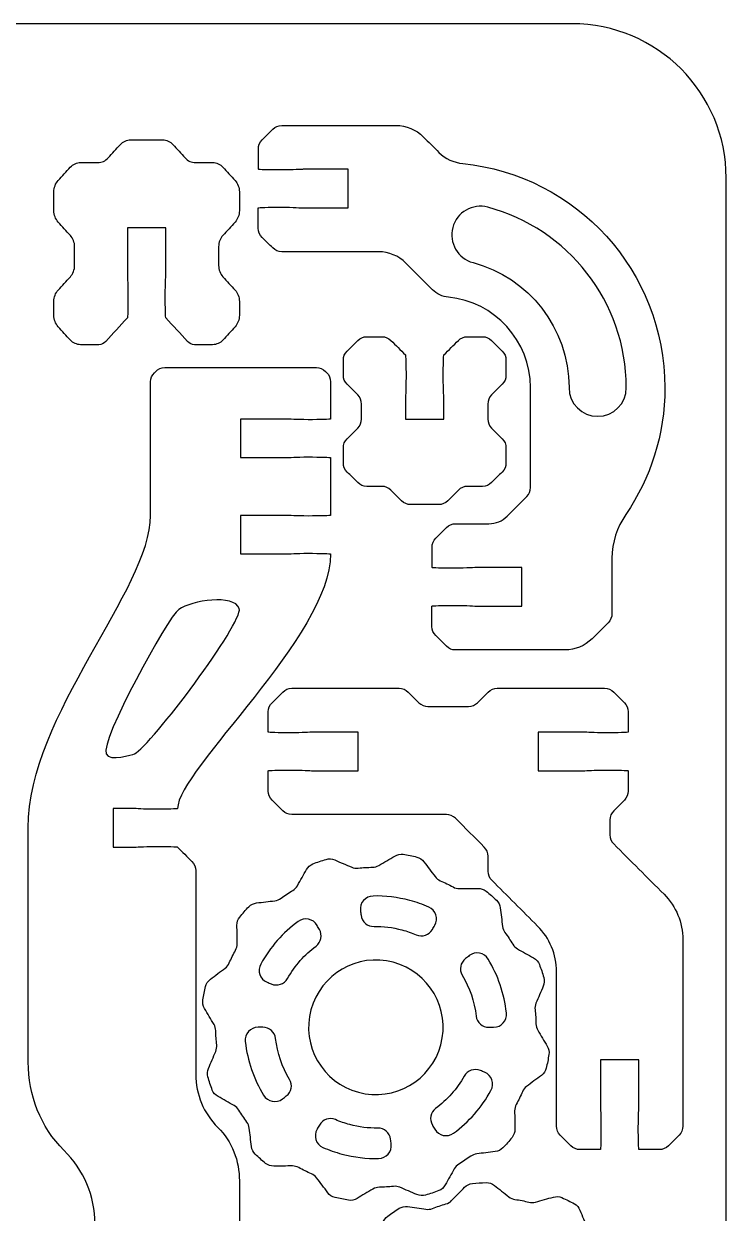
# Model space of a CAD drawing. Extents: x 0 to 265, y 230 to 450.
# Drawn here: x 210.3 to 265, y 357.4 to 450 of the extents above; entities that cross this region are included whole.
import ezdxf

# ---------------------------------------------------------------- set-up
doc = ezdxf.new("R2010")
doc.units = 0
doc.header["$MEASUREMENT"] = 0
doc.layers.add('DEFAULT', color=18, linetype='CONTINUOUS')

msp = doc.modelspace()

# ---------------------------------------------------------------- linework, layer by layer
at = {"layer": 'DEFAULT', "color": 1}
for points, knots in [([(253, 230), (217.667, 230), (182.333, 230), (147, 230), (140.373, 230), (135, 235.372), (135, 242), (135, 307.333), (135, 372.667), (135, 438), (135, 444.628), (140.373, 450), (147, 450), (182.333, 450), (217.667, 450), (253, 450), (259.627, 450), (265, 444.628), (265, 438), (265, 372.667), (265, 307.333), (265, 242), (265, 235.372), (259.627, 230), (253, 230)], [0, 0, 0, 0, 300.472, 300.472, 300.472, 301.472, 301.472, 301.472, 857.062, 857.062, 857.062, 858.062, 858.062, 858.062, 1158.534, 1158.534, 1158.534, 1159.534, 1159.534, 1159.534, 1715.124, 1715.124, 1715.124, 1716.124, 1716.124, 1716.124, 1716.124]), ([(243.39, 428.719), (246.969, 428.367), (249.766, 425.345), (249.766, 421.673), (249.768, 419.082), (249.77, 416.491), (249.773, 413.901), (249.773, 413.635), (249.667, 413.38), (249.479, 413.192), (248.97, 412.684), (248.461, 412.176), (247.953, 411.668), (247.578, 411.293), (247.069, 411.083), (246.539, 411.083), (245.673, 411.083), (244.806, 411.083), (243.939, 411.083), (243.674, 411.083), (243.42, 410.977), (243.232, 410.79), (242.956, 410.514), (242.68, 410.237), (242.403, 409.961), (242.216, 409.774), (242.111, 409.519), (242.111, 409.254), (242.111, 408.725), (242.111, 408.197), (242.111, 407.668), (242.111, 407.64), (242.894, 407.619), (243.86, 407.619), (244.827, 407.619), (245.518, 407.668), (245.61, 407.668), (246.777, 407.668), (247.943, 407.668), (249.11, 407.668), (249.11, 406.667), (249.11, 405.667), (249.11, 404.666), (247.943, 404.666), (246.777, 404.666), (245.61, 404.666), (245.518, 404.666), (244.827, 404.719), (243.86, 404.719), (242.894, 404.719), (242.111, 404.694), (242.107, 404.666), (242.107, 404.137), (242.107, 403.608), (242.107, 403.08), (242.107, 402.815), (242.213, 402.56), (242.4, 402.373), (242.676, 402.096), (242.953, 401.82), (243.229, 401.544), (243.416, 401.356), (243.671, 401.251), (243.936, 401.251), (246.773, 401.251), (249.609, 401.251), (252.446, 401.251), (253.242, 401.251), (254.005, 401.567), (254.567, 402.13), (254.984, 402.546), (255.4, 402.962), (255.816, 403.378), (256.003, 403.566), (256.109, 403.82), (256.109, 404.085), (256.109, 405.52), (256.109, 406.955), (256.109, 408.39), (256.109, 409.614), (256.505, 410.797), (257.194, 411.809), (259.108, 414.619), (260.229, 418.015), (260.229, 421.673), (260.229, 430.75), (253.336, 438.215), (244.501, 439.12), (243.803, 439.191), (243.148, 439.489), (242.652, 439.984), (242.245, 440.392), (241.837, 440.799), (241.43, 441.206), (240.867, 441.769), (240.104, 442.085), (239.309, 442.085), (236.347, 442.085), (233.386, 442.085), (230.425, 442.085), (230.159, 442.085), (229.905, 441.98), (229.718, 441.792), (229.441, 441.516), (229.165, 441.24), (228.889, 440.963), (228.701, 440.776), (228.596, 440.522), (228.596, 440.256), (228.596, 439.728), (228.596, 439.199), (228.596, 438.67), (228.596, 438.642), (229.379, 438.621), (230.346, 438.621), (231.312, 438.621), (232.004, 438.67), (232.095, 438.67), (233.262, 438.67), (234.428, 438.67), (235.595, 438.67), (235.595, 437.669), (235.595, 436.669), (235.595, 435.668), (234.428, 435.668), (233.262, 435.668), (232.095, 435.668), (232.004, 435.668), (231.312, 435.721), (230.346, 435.721), (229.379, 435.721), (228.596, 435.696), (228.592, 435.668), (228.592, 435.139), (228.592, 434.611), (228.592, 434.082), (228.592, 433.817), (228.697, 433.562), (228.885, 433.375), (229.161, 433.099), (229.438, 432.822), (229.714, 432.546), (229.901, 432.359), (230.156, 432.253), (230.421, 432.253), (232.931, 432.253), (235.44, 432.253), (237.95, 432.253), (238.746, 432.253), (239.509, 431.937), (240.072, 431.373), (240.764, 430.681), (241.456, 429.988), (242.147, 429.296), (242.48, 428.963), (242.921, 428.765), (243.39, 428.719)], [1, 1, 1, 1, 2, 2, 2, 24.033008, 24.033008, 24.033008, 25.033008, 25.033008, 25.033008, 31.148069, 31.148069, 31.148069, 32.148069, 32.148069, 32.148069, 39.518069, 39.518069, 39.518069, 40.518069, 40.518069, 40.518069, 43.841471, 43.841471, 43.841471, 44.841471, 44.841471, 44.841471, 49.337471, 49.337471, 49.337471, 50.337471, 50.337471, 50.337471, 51.337471, 51.337471, 51.337471, 61.257471, 61.257471, 61.257471, 69.767471, 69.767471, 69.767471, 79.687471, 79.687471, 79.687471, 80.687471, 80.687471, 80.687471, 81.697471, 81.697471, 81.697471, 86.193471, 86.193471, 86.193471, 87.193471, 87.193471, 87.193471, 90.516873, 90.516873, 90.516873, 91.516873, 91.516873, 91.516873, 115.639873, 115.639873, 115.639873, 116.639873, 116.639873, 116.639873, 121.645482, 121.645482, 121.645482, 122.645482, 122.645482, 122.645482, 134.848482, 134.848482, 134.848482, 135.848482, 135.848482, 135.848482, 136.848482, 136.848482, 136.848482, 137.848482, 137.848482, 137.848482, 138.848482, 138.848482, 138.848482, 143.747318, 143.747318, 143.747318, 144.747318, 144.747318, 144.747318, 169.931318, 169.931318, 169.931318, 170.931318, 170.931318, 170.931318, 174.254719, 174.254719, 174.254719, 175.254719, 175.254719, 175.254719, 179.750719, 179.750719, 179.750719, 180.750719, 180.750719, 180.750719, 181.750719, 181.750719, 181.750719, 191.670719, 191.670719, 191.670719, 200.180719, 200.180719, 200.180719, 210.100719, 210.100719, 210.100719, 211.100719, 211.100719, 211.100719, 212.110719, 212.110719, 212.110719, 216.606719, 216.606719, 216.606719, 217.606719, 217.606719, 217.606719, 220.930121, 220.930121, 220.930121, 221.930121, 221.930121, 221.930121, 243.271121, 243.271121, 243.271121, 244.271121, 244.271121, 244.271121, 252.595183, 252.595183, 252.595183, 253.595183, 253.595183, 253.595183, 253.595183]), ([(214.3, 432.649), (214.3, 432.161), (214.3, 431.673), (214.3, 431.185), (214.3, 430.854), (214.18, 430.536), (213.968, 430.3), (213.653, 429.955), (213.338, 429.611), (213.022, 429.266), (212.807, 429.03), (212.687, 428.716), (212.687, 428.384), (212.687, 428.022), (212.687, 427.66), (212.687, 427.298), (212.687, 426.97), (212.807, 426.652), (213.019, 426.419), (213.335, 426.074), (213.652, 425.728), (213.968, 425.382), (214.18, 425.149), (214.469, 425.019), (214.769, 425.019), (215.238, 425.019), (215.707, 425.019), (216.176, 425.019), (216.381, 425.019), (216.575, 425.107), (216.72, 425.266), (217.281, 425.88), (217.841, 426.493), (218.402, 427.107), (218.431, 427.107), (218.452, 427.89), (218.452, 428.857), (218.452, 429.824), (218.402, 430.515), (218.402, 430.607), (218.402, 431.773), (218.402, 432.94), (218.402, 434.106), (219.403, 434.106), (220.404, 434.106), (221.404, 434.106), (221.404, 432.94), (221.404, 431.773), (221.404, 430.607), (221.404, 430.515), (221.352, 429.824), (221.352, 428.857), (221.352, 427.89), (221.376, 427.107), (221.404, 427.107), (221.964, 426.493), (222.524, 425.88), (223.084, 425.266), (223.228, 425.107), (223.426, 425.019), (223.631, 425.019), (224.1, 425.019), (224.569, 425.019), (225.038, 425.019), (225.338, 425.019), (225.627, 425.149), (225.839, 425.382), (226.154, 425.727), (226.469, 426.071), (226.784, 426.416), (227, 426.652), (227.119, 426.97), (227.119, 427.301), (227.119, 427.662), (227.119, 428.023), (227.119, 428.384), (227.119, 428.716), (227, 429.03), (226.784, 429.266), (226.469, 429.611), (226.154, 429.955), (225.839, 430.3), (225.627, 430.536), (225.507, 430.854), (225.507, 431.185), (225.507, 431.674), (225.507, 432.164), (225.507, 432.653), (225.507, 432.981), (225.627, 433.298), (225.839, 433.531), (226.155, 433.876), (226.472, 434.22), (226.788, 434.565), (227, 434.801), (227.119, 435.115), (227.119, 435.447), (227.119, 435.936), (227.119, 436.425), (227.119, 436.914), (227.119, 437.246), (227, 437.564), (226.784, 437.8), (226.469, 438.144), (226.154, 438.489), (225.839, 438.834), (225.627, 439.066), (225.338, 439.197), (225.038, 439.197), (224.592, 439.197), (224.147, 439.197), (223.701, 439.197), (223.401, 439.197), (223.108, 439.327), (222.897, 439.564), (222.582, 439.909), (222.266, 440.255), (221.951, 440.601), (221.736, 440.834), (221.447, 440.964), (221.143, 440.964), (220.318, 440.964), (219.492, 440.964), (218.667, 440.964), (218.364, 440.964), (218.074, 440.834), (217.859, 440.597), (217.544, 440.253), (217.229, 439.908), (216.914, 439.564), (216.698, 439.327), (216.409, 439.197), (216.109, 439.197), (215.664, 439.197), (215.218, 439.197), (214.772, 439.197), (214.469, 439.197), (214.18, 439.066), (213.964, 438.83), (213.65, 438.487), (213.336, 438.143), (213.022, 437.8), (212.811, 437.564), (212.687, 437.246), (212.687, 436.914), (212.687, 436.425), (212.687, 435.936), (212.687, 435.447), (212.687, 435.115), (212.807, 434.801), (213.022, 434.565), (213.338, 434.22), (213.653, 433.876), (213.968, 433.531), (214.18, 433.298), (214.3, 432.981), (214.3, 432.649)], [1, 1, 1, 1, 5.15, 5.15, 5.15, 6.15, 6.15, 6.15, 10.120806, 10.120806, 10.120806, 11.120806, 11.120806, 11.120806, 14.200806, 14.200806, 14.200806, 15.200806, 15.200806, 15.200806, 19.18574, 19.18574, 19.18574, 20.18574, 20.18574, 20.18574, 24.17574, 24.17574, 24.17574, 25.17574, 25.17574, 25.17574, 32.2469, 32.2469, 32.2469, 33.2469, 33.2469, 33.2469, 34.2469, 34.2469, 34.2469, 44.1669, 44.1669, 44.1669, 52.6769, 52.6769, 52.6769, 62.5969, 62.5969, 62.5969, 63.5969, 63.5969, 63.5969, 64.5969, 64.5969, 64.5969, 71.661318, 71.661318, 71.661318, 72.661318, 72.661318, 72.661318, 76.651318, 76.651318, 76.651318, 77.651318, 77.651318, 77.651318, 81.622124, 81.622124, 81.622124, 82.622124, 82.622124, 82.622124, 85.692124, 85.692124, 85.692124, 86.692124, 86.692124, 86.692124, 90.66293, 90.66293, 90.66293, 91.66293, 91.66293, 91.66293, 95.82293, 95.82293, 95.82293, 96.82293, 96.82293, 96.82293, 100.800492, 100.800492, 100.800492, 101.800492, 101.800492, 101.800492, 105.960492, 105.960492, 105.960492, 106.960492, 106.960492, 106.960492, 110.931298, 110.931298, 110.931298, 111.931298, 111.931298, 111.931298, 115.721298, 115.721298, 115.721298, 116.721298, 116.721298, 116.721298, 120.699488, 120.699488, 120.699488, 121.699488, 121.699488, 121.699488, 128.719488, 128.719488, 128.719488, 129.719488, 129.719488, 129.719488, 133.690294, 133.690294, 133.690294, 134.690294, 134.690294, 134.690294, 138.480294, 138.480294, 138.480294, 139.480294, 139.480294, 139.480294, 143.436972, 143.436972, 143.436972, 144.436972, 144.436972, 144.436972, 148.596972, 148.596972, 148.596972, 149.596972, 149.596972, 149.596972, 153.567778, 153.567778, 153.567778, 154.567778, 154.567778, 154.567778, 154.567778]), ([(246.453, 435.717), (252.652, 434.056), (257.227, 428.387), (257.227, 421.673), (257.227, 420.442), (256.232, 419.444), (255.001, 419.444), (253.77, 419.444), (252.772, 420.442), (252.772, 421.673), (252.772, 426.33), (249.6, 430.26), (245.3, 431.41), (244.111, 431.731), (243.405, 432.952), (243.723, 434.14), (244.044, 435.329), (245.264, 436.038), (246.453, 435.717)], [1, 1, 1, 1, 2, 2, 2, 3, 3, 3, 4, 4, 4, 5, 5, 5, 6, 6, 6, 7, 7, 7, 7]), ([(246.452, 419.229), (246.452, 419.62), (246.452, 420.011), (246.452, 420.401), (246.452, 420.666), (246.557, 420.921), (246.744, 421.108), (247.021, 421.385), (247.297, 421.661), (247.573, 421.937), (247.761, 422.125), (247.866, 422.379), (247.866, 422.644), (247.866, 423.034), (247.866, 423.423), (247.866, 423.812), (247.866, 424.078), (247.761, 424.332), (247.573, 424.52), (247.297, 424.796), (247.021, 425.072), (246.744, 425.348), (246.557, 425.536), (246.303, 425.641), (246.037, 425.641), (245.647, 425.641), (245.256, 425.641), (244.865, 425.641), (244.6, 425.641), (244.346, 425.536), (244.158, 425.348), (243.785, 424.975), (243.411, 424.601), (243.037, 424.227), (242.999, 424.189), (242.987, 423.444), (242.987, 422.477), (242.987, 421.51), (243.037, 420.819), (243.037, 420.727), (243.037, 420.228), (243.037, 419.728), (243.037, 419.228), (242.036, 419.228), (241.035, 419.228), (240.035, 419.228), (240.035, 419.728), (240.035, 420.228), (240.035, 420.727), (240.035, 420.819), (240.087, 421.51), (240.087, 422.477), (240.087, 423.444), (240.072, 424.189), (240.035, 424.227), (239.661, 424.601), (239.287, 424.975), (238.913, 425.348), (238.725, 425.536), (238.471, 425.641), (238.206, 425.641), (237.816, 425.641), (237.427, 425.641), (237.037, 425.641), (236.772, 425.641), (236.518, 425.536), (236.33, 425.348), (236.054, 425.072), (235.778, 424.796), (235.501, 424.52), (235.314, 424.332), (235.209, 424.078), (235.209, 423.812), (235.209, 423.423), (235.209, 423.034), (235.209, 422.644), (235.209, 422.379), (235.314, 422.125), (235.501, 421.937), (235.778, 421.661), (236.054, 421.385), (236.33, 421.108), (236.518, 420.921), (236.623, 420.666), (236.623, 420.401), (236.623, 420.011), (236.623, 419.62), (236.623, 419.229), (236.623, 418.964), (236.518, 418.71), (236.33, 418.522), (236.054, 418.246), (235.778, 417.97), (235.501, 417.693), (235.314, 417.506), (235.209, 417.251), (235.209, 416.986), (235.209, 416.596), (235.209, 416.205), (235.209, 415.815), (235.209, 415.549), (235.314, 415.295), (235.501, 415.107), (235.778, 414.831), (236.054, 414.555), (236.33, 414.279), (236.518, 414.091), (236.772, 413.986), (237.037, 413.986), (237.427, 413.986), (237.816, 413.986), (238.206, 413.986), (238.471, 413.986), (238.725, 413.88), (238.913, 413.693), (239.189, 413.417), (239.465, 413.14), (239.742, 412.864), (239.929, 412.676), (240.183, 412.571), (240.449, 412.571), (241.173, 412.571), (241.898, 412.571), (242.622, 412.571), (242.888, 412.571), (243.142, 412.676), (243.329, 412.864), (243.606, 413.14), (243.882, 413.417), (244.158, 413.693), (244.346, 413.88), (244.6, 413.986), (244.865, 413.986), (245.256, 413.986), (245.647, 413.986), (246.037, 413.986), (246.303, 413.986), (246.557, 414.091), (246.744, 414.279), (247.021, 414.555), (247.297, 414.831), (247.573, 415.107), (247.761, 415.295), (247.866, 415.549), (247.866, 415.815), (247.866, 416.205), (247.866, 416.596), (247.866, 416.986), (247.866, 417.251), (247.761, 417.506), (247.573, 417.693), (247.297, 417.97), (247.021, 418.246), (246.744, 418.522), (246.557, 418.71), (246.452, 418.964), (246.452, 419.229)], [1, 1, 1, 1, 4.322, 4.322, 4.322, 5.322, 5.322, 5.322, 8.645402, 8.645402, 8.645402, 9.645402, 9.645402, 9.645402, 12.956402, 12.956402, 12.956402, 13.956402, 13.956402, 13.956402, 17.279097, 17.279097, 17.279097, 18.279097, 18.279097, 18.279097, 21.601097, 21.601097, 21.601097, 22.601097, 22.601097, 22.601097, 27.097589, 27.097589, 27.097589, 28.097589, 28.097589, 28.097589, 29.097589, 29.097589, 29.097589, 33.347589, 33.347589, 33.347589, 41.857589, 41.857589, 41.857589, 46.107589, 46.107589, 46.107589, 47.107589, 47.107589, 47.107589, 48.107589, 48.107589, 48.107589, 52.604081, 52.604081, 52.604081, 53.604081, 53.604081, 53.604081, 56.916081, 56.916081, 56.916081, 57.916081, 57.916081, 57.916081, 61.238776, 61.238776, 61.238776, 62.238776, 62.238776, 62.238776, 65.549776, 65.549776, 65.549776, 66.549776, 66.549776, 66.549776, 69.873178, 69.873178, 69.873178, 70.873178, 70.873178, 70.873178, 74.195178, 74.195178, 74.195178, 75.195178, 75.195178, 75.195178, 78.518579, 78.518579, 78.518579, 79.518579, 79.518579, 79.518579, 82.840579, 82.840579, 82.840579, 83.840579, 83.840579, 83.840579, 87.163274, 87.163274, 87.163274, 88.163274, 88.163274, 88.163274, 91.475274, 91.475274, 91.475274, 92.475274, 92.475274, 92.475274, 95.798676, 95.798676, 95.798676, 96.798676, 96.798676, 96.798676, 102.960676, 102.960676, 102.960676, 103.960676, 103.960676, 103.960676, 107.284078, 107.284078, 107.284078, 108.284078, 108.284078, 108.284078, 111.606078, 111.606078, 111.606078, 112.606078, 112.606078, 112.606078, 115.928773, 115.928773, 115.928773, 116.928773, 116.928773, 116.928773, 120.250773, 120.250773, 120.250773, 121.250773, 121.250773, 121.250773, 124.574175, 124.574175, 124.574175, 125.574175, 125.574175, 125.574175, 125.574175]), ([(223.724, 368.211), (223.723, 373.499), (223.722, 378.788), (223.721, 384.076), (223.721, 384.341), (223.616, 384.595), (223.428, 384.783), (223.054, 385.157), (222.68, 385.531), (222.306, 385.905), (222.306, 385.936), (221.523, 385.954), (220.56, 385.95), (219.594, 385.954), (219.146, 385.905), (218.807, 385.905), (218.308, 385.905), (217.81, 385.905), (217.311, 385.905), (217.31, 386.905), (217.309, 387.906), (217.308, 388.907), (217.808, 388.907), (218.309, 388.907), (218.81, 388.907), (219.146, 388.907), (219.594, 388.857), (220.56, 388.854), (221.52, 388.857), (222.299, 388.879), (222.31, 388.907), (222.31, 391.909), (234.216, 402.365), (234.216, 408.729), (234.216, 408.754), (233.433, 408.779), (232.463, 408.779), (231.496, 408.779), (231.048, 408.729), (230.717, 408.729), (229.549, 408.729), (228.381, 408.729), (227.214, 408.729), (227.214, 409.73), (227.214, 410.731), (227.214, 411.731), (228.38, 411.731), (229.547, 411.731), (230.713, 411.731), (231.048, 411.731), (231.496, 411.682), (232.463, 411.682), (233.429, 411.682), (234.209, 411.7), (234.216, 411.731), (234.216, 413.23), (234.216, 414.728), (234.216, 416.226), (234.216, 416.258), (233.433, 416.275), (232.466, 416.279), (231.496, 416.279), (231.048, 416.229), (230.713, 416.229), (229.547, 416.229), (228.38, 416.229), (227.214, 416.229), (227.215, 417.23), (227.216, 418.231), (227.217, 419.232), (228.382, 419.232), (229.548, 419.232), (230.713, 419.232), (231.052, 419.232), (231.496, 419.182), (232.463, 419.179), (233.426, 419.182), (234.206, 419.203), (234.213, 419.232), (234.213, 420.197), (234.213, 421.162), (234.213, 422.128), (234.213, 422.396), (234.107, 422.65), (233.92, 422.837), (233.884, 422.873), (233.849, 422.908), (233.813, 422.944), (233.626, 423.131), (233.373, 423.236), (233.108, 423.236), (229.179, 423.236), (225.249, 423.236), (221.319, 423.236), (221.052, 423.236), (220.797, 423.13), (220.608, 422.941), (220.573, 422.907), (220.539, 422.872), (220.504, 422.837), (220.316, 422.649), (220.21, 422.396), (220.211, 422.131), (220.214, 420.228), (220.214, 412.377), (220.211, 411.728), (220.214, 405.942), (210.693, 396.234), (210.693, 387.404), (210.693, 381.324), (210.693, 375.245), (210.693, 369.165), (210.693, 366.603), (211.644, 364.096), (213.473, 362.302), (215.009, 360.794), (215.879, 358.734), (215.878, 356.582), (215.877, 347.939), (215.876, 339.297), (215.875, 330.654), (215.875, 330.389), (215.981, 330.134), (216.168, 329.947), (216.542, 329.573), (216.916, 329.199), (217.29, 328.825), (217.29, 328.8), (218.077, 328.772), (219.04, 328.772), (220.006, 328.772), (220.458, 328.829), (220.793, 328.822), (221.292, 328.822), (221.79, 328.822), (222.289, 328.822), (222.289, 327.822), (222.289, 326.823), (222.289, 325.823), (221.79, 325.823), (221.292, 325.823), (220.793, 325.823), (220.454, 325.827), (220.01, 325.872), (219.04, 325.872), (218.077, 325.872), (217.3, 325.851), (217.293, 325.823), (216.919, 325.449), (216.546, 325.075), (216.172, 324.701), (215.984, 324.514), (215.879, 324.26), (215.879, 323.994), (215.878, 320.687), (215.876, 317.381), (215.875, 314.074), (215.875, 313.808), (215.981, 313.554), (216.168, 313.366), (216.445, 313.09), (216.721, 312.814), (216.997, 312.537), (217.185, 312.35), (217.29, 312.096), (217.29, 311.83), (217.29, 310.968), (217.29, 310.105), (217.29, 309.242), (217.29, 300.896), (213.321, 299.054), (213.318, 292.729), (213.318, 290.252), (214.933, 288.009), (217.226, 287.466), (218.038, 287.271), (218.877, 287.779), (219.174, 288.591), (219.509, 289.505), (219.04, 290.521), (218.126, 290.856), (217.364, 291.134), (216.817, 291.868), (216.817, 292.729), (216.817, 293.918), (217.856, 294.866), (219.076, 294.713), (220.084, 294.586), (220.816, 293.676), (220.818, 292.659), (220.828, 285.989), (222.285, 286.671), (222.285, 279.242), (222.285, 278.879), (222.285, 278.516), (222.285, 278.152), (222.285, 277.355), (221.971, 276.593), (221.407, 276.032), (220.16, 274.784), (218.914, 273.537), (217.667, 272.289), (217.48, 272.102), (217.375, 271.848), (217.375, 271.58), (217.375, 271.531), (217.375, 271.481), (217.375, 271.432), (217.375, 271.168), (217.48, 270.914), (217.666, 270.727), (218.35, 270.044), (219.033, 269.36), (219.717, 268.677), (219.763, 268.677), (220.32, 269.206), (220.991, 269.869), (221.671, 270.557), (221.957, 270.906), (222.19, 271.142), (222.544, 271.496), (222.898, 271.85), (223.252, 272.204), (223.96, 271.496), (224.668, 270.789), (225.376, 270.081), (225.022, 269.728), (224.668, 269.375), (224.314, 269.022), (224.077, 268.782), (223.725, 268.5), (223.044, 267.816), (222.377, 267.153), (221.844, 266.588), (221.844, 266.546), (222.362, 266.028), (222.879, 265.511), (223.396, 264.994), (223.584, 264.806), (223.838, 264.701), (224.103, 264.701), (224.154, 264.701), (224.204, 264.701), (224.254, 264.701), (224.518, 264.701), (224.772, 264.806), (224.959, 264.993), (226.817, 266.852), (228.675, 268.712), (230.533, 270.571), (231.655, 271.696), (232.286, 273.22), (232.286, 274.811), (232.286, 275.288), (232.286, 275.764), (232.286, 276.24), (232.216, 276.268), (231.461, 276.29), (230.537, 276.29), (229.57, 276.29), (229.122, 276.237), (228.787, 276.24), (228.287, 276.24), (227.787, 276.24), (227.288, 276.24), (227.289, 277.24), (227.29, 278.239), (227.291, 279.239), (227.79, 279.24), (228.288, 279.241), (228.787, 279.242), (229.122, 279.239), (229.57, 279.193), (230.537, 279.193), (231.503, 279.193), (232.279, 279.211), (232.286, 279.242), (232.286, 280.812), (231.616, 281.338), (230.872, 282.082), (230.096, 282.865), (230.092, 284.128), (230.872, 284.908), (231.651, 285.695), (232.918, 285.695), (233.701, 284.911), (234.386, 284.227), (235.493, 284.231), (236.174, 284.908), (236.858, 285.596), (236.858, 286.7), (236.174, 287.384), (234.839, 288.72), (233.504, 290.056), (232.169, 291.392), (230.857, 292.704), (230.12, 294.484), (230.12, 296.34), (230.12, 297.817), (230.12, 299.294), (230.12, 300.771), (230.12, 301.036), (230.015, 301.291), (229.828, 301.478), (229.551, 301.754), (229.275, 302.031), (228.999, 302.307), (228.811, 302.494), (228.706, 302.749), (228.706, 303.014), (228.706, 307.674), (228.706, 312.335), (228.706, 316.995), (228.706, 317.26), (228.6, 317.515), (228.413, 317.702), (228.039, 318.076), (227.665, 318.45), (227.291, 318.824), (227.291, 318.849), (226.508, 318.873), (225.538, 318.873), (224.571, 318.873), (224.123, 318.82), (223.792, 318.82), (223.291, 318.822), (222.79, 318.823), (222.289, 318.824), (222.29, 319.825), (222.291, 320.825), (222.292, 321.826), (222.791, 321.826), (223.289, 321.826), (223.788, 321.826), (224.123, 321.823), (224.571, 321.777), (225.538, 321.777), (226.504, 321.777), (227.284, 321.794), (227.291, 321.826), (227.665, 322.2), (228.039, 322.574), (228.413, 322.948), (228.6, 323.135), (228.706, 323.39), (228.706, 323.655), (228.706, 326.962), (228.706, 330.268), (228.706, 333.575), (228.706, 333.84), (228.6, 334.095), (228.413, 334.282), (228.08, 334.615), (227.747, 334.948), (227.415, 335.28), (227.227, 335.468), (227.122, 335.722), (227.122, 335.987), (227.122, 343.965), (227.122, 351.942), (227.122, 359.92), (227.122, 361.473), (226.554, 362.998), (225.448, 364.089), (224.345, 365.177), (223.725, 366.662), (223.724, 368.211)], [0, 0, 0, 0, 44.971001, 44.971001, 44.971001, 45.971001, 45.971001, 45.971001, 50.4682, 50.4682, 50.4682, 51.4682, 51.4682, 51.4682, 52.4682, 52.4682, 52.4682, 56.7082, 56.7082, 56.7082, 65.218206, 65.218206, 65.218206, 69.478206, 69.478206, 69.478206, 70.478206, 70.478206, 70.478206, 71.478206, 71.478206, 71.478206, 72.478206, 72.478206, 72.478206, 73.478206, 73.478206, 73.478206, 74.478206, 74.478206, 74.478206, 84.408206, 84.408206, 84.408206, 92.918206, 92.918206, 92.918206, 102.838206, 102.838206, 102.838206, 103.838206, 103.838206, 103.838206, 104.838206, 104.838206, 104.838206, 117.578206, 117.578206, 117.578206, 118.578206, 118.578206, 118.578206, 119.578206, 119.578206, 119.578206, 129.498206, 129.498206, 129.498206, 138.008212, 138.008212, 138.008212, 147.918212, 147.918212, 147.918212, 148.918212, 148.918212, 148.918212, 149.918212, 149.918212, 149.918212, 158.128212, 158.128212, 158.128212, 159.128212, 159.128212, 159.128212, 159.556718, 159.556718, 159.556718, 160.556718, 160.556718, 160.556718, 193.976718, 193.976718, 193.976718, 194.976718, 194.976718, 194.976718, 195.395326, 195.395326, 195.395326, 196.395326, 196.395326, 196.395326, 197.395326, 197.395326, 197.395326, 198.395326, 198.395326, 198.395326, 250.096326, 250.096326, 250.096326, 251.096326, 251.096326, 251.096326, 252.096326, 252.096326, 252.096326, 325.592326, 325.592326, 325.592326, 326.592326, 326.592326, 326.592326, 331.089525, 331.089525, 331.089525, 332.089525, 332.089525, 332.089525, 333.089525, 333.089525, 333.089525, 337.329525, 337.329525, 337.329525, 345.829525, 345.829525, 345.829525, 350.069525, 350.069525, 350.069525, 351.069525, 351.069525, 351.069525, 352.069525, 352.069525, 352.069525, 356.566725, 356.566725, 356.566725, 357.566725, 357.566725, 357.566725, 385.687726, 385.687726, 385.687726, 386.687726, 386.687726, 386.687726, 390.010421, 390.010421, 390.010421, 391.010421, 391.010421, 391.010421, 398.346421, 398.346421, 398.346421, 399.356421, 399.356421, 399.356421, 400.356421, 400.356421, 400.356421, 401.356421, 401.356421, 401.356421, 402.356421, 402.356421, 402.356421, 403.356421, 403.356421, 403.356421, 404.356421, 404.356421, 404.356421, 405.356421, 405.356421, 405.356421, 406.356421, 406.356421, 406.356421, 409.446421, 409.446421, 409.446421, 410.446421, 410.446421, 410.446421, 425.444158, 425.444158, 425.444158, 426.444158, 426.444158, 426.444158, 426.864158, 426.864158, 426.864158, 427.864158, 427.864158, 427.864158, 436.084981, 436.084981, 436.084981, 437.084981, 437.084981, 437.084981, 438.084981, 438.084981, 438.084981, 442.341764, 442.341764, 442.341764, 450.85533, 450.85533, 450.85533, 455.105047, 455.105047, 455.105047, 456.105047, 456.105047, 456.105047, 457.105047, 457.105047, 457.105047, 463.327587, 463.327587, 463.327587, 464.327587, 464.327587, 464.327587, 464.753587, 464.753587, 464.753587, 465.753587, 465.753587, 465.753587, 488.108062, 488.108062, 488.108062, 489.108062, 489.108062, 489.108062, 493.158062, 493.158062, 493.158062, 494.158062, 494.158062, 494.158062, 495.158062, 495.158062, 495.158062, 499.408062, 499.408062, 499.408062, 507.908068, 507.908068, 507.908068, 512.148079, 512.148079, 512.148079, 513.148079, 513.148079, 513.148079, 514.148079, 514.148079, 514.148079, 515.148079, 515.148079, 515.148079, 516.148079, 516.148079, 516.148079, 517.148079, 517.148079, 517.148079, 518.148079, 518.148079, 518.148079, 519.148079, 519.148079, 519.148079, 535.207182, 535.207182, 535.207182, 536.207182, 536.207182, 536.207182, 548.767182, 548.767182, 548.767182, 549.767182, 549.767182, 549.767182, 553.090584, 553.090584, 553.090584, 554.090584, 554.090584, 554.090584, 593.722584, 593.722584, 593.722584, 594.722584, 594.722584, 594.722584, 599.219783, 599.219783, 599.219783, 600.219783, 600.219783, 600.219783, 601.219783, 601.219783, 601.219783, 605.479795, 605.479795, 605.479795, 613.989801, 613.989801, 613.989801, 618.229801, 618.229801, 618.229801, 619.229801, 619.229801, 619.229801, 620.229801, 620.229801, 620.229801, 624.725586, 624.725586, 624.725586, 625.725586, 625.725586, 625.725586, 653.843586, 653.843586, 653.843586, 654.843586, 654.843586, 654.843586, 658.845103, 658.845103, 658.845103, 659.845103, 659.845103, 659.845103, 727.686103, 727.686103, 727.686103, 728.686103, 728.686103, 728.686103, 729.686103, 729.686103, 729.686103, 729.686103]), ([(227.108, 404.478), (227.45, 403.441), (220.246, 393.786), (218.955, 393.172), (218.81, 393.101), (217.043, 392.54), (216.747, 393.168), (216.277, 394.16), (221.544, 403.801), (222.409, 404.415), (223.396, 405.113), (226.723, 405.632), (227.108, 404.478)], [1, 1, 1, 1, 2, 2, 2, 3, 3, 3, 4, 4, 4, 5, 5, 5, 5]), ([(236.37, 394.856), (236.37, 393.855), (236.37, 392.854), (236.37, 391.853), (235.204, 391.853), (234.037, 391.853), (232.871, 391.853), (232.535, 391.853), (232.087, 391.903), (231.121, 391.903), (230.154, 391.903), (229.371, 391.882), (229.371, 391.853), (229.371, 391.326), (229.371, 390.798), (229.371, 390.271), (229.371, 390.006), (229.476, 389.751), (229.664, 389.564), (229.94, 389.288), (230.216, 389.011), (230.493, 388.735), (230.68, 388.548), (230.935, 388.442), (231.2, 388.442), (235.209, 388.442), (239.218, 388.442), (243.227, 388.442), (243.492, 388.442), (243.746, 388.337), (243.934, 388.15), (244.682, 387.402), (245.431, 386.654), (246.18, 385.906), (246.368, 385.718), (246.474, 385.464), (246.474, 385.198), (246.474, 384.808), (246.474, 384.417), (246.474, 384.027), (246.474, 383.761), (246.579, 383.507), (246.766, 383.32), (247.954, 382.131), (249.142, 380.942), (250.33, 379.753), (251.267, 378.816), (251.794, 377.544), (251.794, 376.219), (251.794, 372.207), (251.794, 368.195), (251.794, 364.184), (251.794, 363.918), (251.899, 363.663), (252.087, 363.476), (252.363, 363.2), (252.639, 362.925), (252.915, 362.65), (253.103, 362.463), (253.357, 362.358), (253.622, 362.358), (254.151, 362.358), (254.68, 362.358), (255.208, 362.358), (255.237, 362.358), (255.258, 363.141), (255.258, 364.107), (255.258, 365.074), (255.208, 365.522), (255.208, 365.857), (255.208, 367.024), (255.208, 368.19), (255.208, 369.357), (256.209, 369.357), (257.21, 369.357), (258.211, 369.357), (258.211, 368.19), (258.211, 367.024), (258.211, 365.857), (258.211, 365.522), (258.161, 365.074), (258.161, 364.107), (258.161, 363.141), (258.182, 362.358), (258.211, 362.358), (258.74, 362.358), (259.268, 362.358), (259.797, 362.358), (260.062, 362.358), (260.316, 362.463), (260.504, 362.65), (260.78, 362.925), (261.056, 363.2), (261.332, 363.476), (261.52, 363.663), (261.625, 363.918), (261.625, 364.184), (261.625, 369.023), (261.625, 373.862), (261.625, 378.702), (261.625, 380.028), (261.099, 381.299), (260.161, 382.237), (258.857, 383.541), (257.553, 384.845), (256.249, 386.149), (256.062, 386.336), (255.956, 386.591), (255.956, 386.856), (255.956, 387.247), (255.956, 387.637), (255.956, 388.028), (255.956, 388.293), (256.062, 388.548), (256.249, 388.735), (256.525, 389.011), (256.802, 389.288), (257.078, 389.564), (257.265, 389.751), (257.371, 390.006), (257.371, 390.271), (257.371, 390.798), (257.371, 391.326), (257.371, 391.853), (257.371, 391.882), (256.588, 391.903), (255.621, 391.903), (254.655, 391.903), (254.207, 391.853), (253.871, 391.853), (252.705, 391.853), (251.538, 391.853), (250.372, 391.853), (250.372, 392.854), (250.372, 393.855), (250.372, 394.856), (251.538, 394.856), (252.705, 394.856), (253.871, 394.856), (254.207, 394.856), (254.655, 394.806), (255.621, 394.806), (256.588, 394.806), (257.371, 394.827), (257.371, 394.856), (257.371, 395.384), (257.371, 395.913), (257.371, 396.442), (257.371, 396.707), (257.265, 396.961), (257.078, 397.149), (256.802, 397.425), (256.525, 397.701), (256.249, 397.978), (256.062, 398.165), (255.807, 398.27), (255.542, 398.27), (252.759, 398.27), (249.975, 398.27), (247.191, 398.27), (246.926, 398.27), (246.672, 398.165), (246.484, 397.978), (246.208, 397.701), (245.932, 397.425), (245.655, 397.149), (245.468, 396.961), (245.214, 396.856), (244.948, 396.856), (243.897, 396.856), (242.845, 396.856), (241.794, 396.856), (241.528, 396.856), (241.274, 396.961), (241.087, 397.149), (240.81, 397.425), (240.534, 397.701), (240.258, 397.978), (240.07, 398.165), (239.816, 398.27), (239.551, 398.27), (236.767, 398.27), (233.983, 398.27), (231.2, 398.27), (230.935, 398.27), (230.68, 398.165), (230.493, 397.978), (230.216, 397.701), (229.94, 397.425), (229.664, 397.149), (229.476, 396.961), (229.371, 396.707), (229.371, 396.442), (229.371, 395.913), (229.371, 395.384), (229.371, 394.856), (229.371, 394.827), (230.154, 394.806), (231.121, 394.806), (232.087, 394.806), (232.535, 394.856), (232.871, 394.856), (234.037, 394.856), (235.204, 394.856), (236.37, 394.856)], [9.92, 9.92, 9.92, 9.92, 18.43, 18.43, 18.43, 28.35, 28.35, 28.35, 29.35, 29.35, 29.35, 30.35, 30.35, 30.35, 34.836, 34.836, 34.836, 35.836, 35.836, 35.836, 39.159402, 39.159402, 39.159402, 40.159402, 40.159402, 40.159402, 74.252402, 74.252402, 74.252402, 75.252402, 75.252402, 75.252402, 84.253165, 84.253165, 84.253165, 85.253165, 85.253165, 85.253165, 88.574165, 88.574165, 88.574165, 89.574165, 89.574165, 89.574165, 103.866208, 103.866208, 103.866208, 104.866208, 104.866208, 104.866208, 138.982208, 138.982208, 138.982208, 139.982208, 139.982208, 139.982208, 143.297128, 143.297128, 143.297128, 144.297128, 144.297128, 144.297128, 148.795128, 148.795128, 148.795128, 149.795128, 149.795128, 149.795128, 150.795128, 150.795128, 150.795128, 160.715128, 160.715128, 160.715128, 169.225128, 169.225128, 169.225128, 179.145128, 179.145128, 179.145128, 180.145128, 180.145128, 180.145128, 181.145128, 181.145128, 181.145128, 185.643128, 185.643128, 185.643128, 186.643128, 186.643128, 186.643128, 189.958047, 189.958047, 189.958047, 190.958047, 190.958047, 190.958047, 232.111047, 232.111047, 232.111047, 233.111047, 233.111047, 233.111047, 248.793261, 248.793261, 248.793261, 249.793261, 249.793261, 249.793261, 253.115261, 253.115261, 253.115261, 254.115261, 254.115261, 254.115261, 257.438663, 257.438663, 257.438663, 258.438663, 258.438663, 258.438663, 262.924663, 262.924663, 262.924663, 263.924663, 263.924663, 263.924663, 264.924663, 264.924663, 264.924663, 274.844663, 274.844663, 274.844663, 283.354663, 283.354663, 283.354663, 293.274663, 293.274663, 293.274663, 294.274663, 294.274663, 294.274663, 295.274663, 295.274663, 295.274663, 299.770663, 299.770663, 299.770663, 300.770663, 300.770663, 300.770663, 304.094065, 304.094065, 304.094065, 305.094065, 305.094065, 305.094065, 328.766065, 328.766065, 328.766065, 329.766065, 329.766065, 329.766065, 333.089467, 333.089467, 333.089467, 334.089467, 334.089467, 334.089467, 343.031467, 343.031467, 343.031467, 344.031467, 344.031467, 344.031467, 347.354869, 347.354869, 347.354869, 348.354869, 348.354869, 348.354869, 372.026869, 372.026869, 372.026869, 373.026869, 373.026869, 373.026869, 376.350271, 376.350271, 376.350271, 377.350271, 377.350271, 377.350271, 381.846271, 381.846271, 381.846271, 382.846271, 382.846271, 382.846271, 383.846271, 383.846271, 383.846271, 393.766271, 393.766271, 393.766271, 393.766271]), ([(249.464, 367.273), (249.849, 367.561), (250.234, 367.85), (250.619, 368.138), (250.804, 368.277), (250.94, 368.475), (250.994, 368.7), (251.079, 369.052), (251.148, 369.403), (251.204, 369.753), (251.24, 369.982), (251.19, 370.216), (251.072, 370.415), (250.827, 370.828), (250.582, 371.24), (250.337, 371.653), (250.249, 371.801), (250.204, 371.97), (250.2, 372.142), (250.193, 372.513), (250.168, 372.881), (250.127, 373.248), (250.108, 373.418), (250.131, 373.591), (250.198, 373.749), (250.387, 374.193), (250.576, 374.637), (250.765, 375.081), (250.855, 375.293), (250.873, 375.531), (250.807, 375.753), (250.705, 376.097), (250.59, 376.437), (250.462, 376.771), (250.379, 376.988), (250.218, 377.167), (250.016, 377.28), (249.597, 377.514), (249.179, 377.749), (248.76, 377.984), (248.61, 378.068), (248.487, 378.191), (248.397, 378.338), (248.206, 378.653), (248.001, 378.959), (247.783, 379.255), (247.682, 379.394), (247.616, 379.554), (247.595, 379.724), (247.536, 380.206), (247.478, 380.688), (247.42, 381.17), (247.392, 381.395), (247.291, 381.608), (247.126, 381.765), (246.868, 382.012), (246.599, 382.248), (246.32, 382.474), (246.142, 382.619), (245.916, 382.693), (245.686, 382.69), (245.204, 382.685), (244.723, 382.68), (244.241, 382.674), (244.067, 382.672), (243.897, 382.718), (243.744, 382.802), (243.424, 382.978), (243.091, 383.141), (242.753, 383.289), (242.592, 383.359), (242.452, 383.467), (242.347, 383.607), (242.06, 383.991), (241.772, 384.376), (241.485, 384.76), (241.346, 384.945), (241.147, 385.081), (240.922, 385.135), (240.572, 385.219), (240.222, 385.289), (239.872, 385.344), (239.644, 385.381), (239.41, 385.331), (239.211, 385.213), (238.796, 384.968), (238.381, 384.722), (237.965, 384.476), (237.817, 384.388), (237.648, 384.343), (237.476, 384.34), (237.104, 384.333), (236.735, 384.308), (236.368, 384.267), (236.197, 384.248), (236.024, 384.271), (235.865, 384.339), (235.423, 384.528), (234.981, 384.717), (234.539, 384.907), (234.328, 384.997), (234.092, 385.015), (233.873, 384.951), (233.526, 384.849), (233.184, 384.732), (232.848, 384.601), (232.636, 384.518), (232.46, 384.361), (232.349, 384.162), (232.113, 383.743), (231.877, 383.323), (231.641, 382.904), (231.555, 382.752), (231.431, 382.628), (231.282, 382.538), (230.967, 382.347), (230.659, 382.142), (230.362, 381.923), (230.221, 381.82), (230.058, 381.752), (229.885, 381.731), (229.408, 381.674), (228.931, 381.617), (228.454, 381.56), (228.228, 381.533), (228.015, 381.432), (227.857, 381.268), (227.609, 381.008), (227.371, 380.738), (227.145, 380.457), (227.001, 380.28), (226.929, 380.055), (226.931, 379.827), (226.937, 379.343), (226.942, 378.859), (226.948, 378.376), (226.95, 378.204), (226.905, 378.036), (226.822, 377.885), (226.644, 377.562), (226.48, 377.228), (226.332, 376.888), (226.262, 376.729), (226.156, 376.591), (226.017, 376.487), (225.632, 376.199), (225.247, 375.911), (224.862, 375.623), (224.676, 375.484), (224.541, 375.285), (224.487, 375.06), (224.403, 374.71), (224.333, 374.36), (224.277, 374.011), (224.241, 373.782), (224.291, 373.548), (224.409, 373.349), (224.655, 372.935), (224.901, 372.521), (225.146, 372.107), (225.234, 371.959), (225.28, 371.79), (225.283, 371.617), (225.29, 371.243), (225.314, 370.873), (225.355, 370.506), (225.374, 370.335), (225.351, 370.162), (225.283, 370.003), (225.094, 369.561), (224.905, 369.119), (224.715, 368.676), (224.625, 368.466), (224.606, 368.23), (224.671, 368.011), (224.772, 367.666), (224.887, 367.328), (225.015, 366.995), (225.098, 366.78), (225.256, 366.603), (225.457, 366.491), (225.878, 366.254), (226.299, 366.017), (226.721, 365.781), (226.871, 365.696), (226.994, 365.573), (227.084, 365.426), (227.275, 365.11), (227.479, 364.803), (227.699, 364.505), (227.801, 364.366), (227.868, 364.205), (227.888, 364.034), (227.946, 363.555), (228.003, 363.076), (228.061, 362.597), (228.088, 362.368), (228.191, 362.152), (228.359, 361.993), (228.616, 361.748), (228.883, 361.513), (229.161, 361.287), (229.341, 361.141), (229.569, 361.067), (229.801, 361.069), (230.283, 361.075), (230.765, 361.08), (231.246, 361.086), (231.418, 361.088), (231.586, 361.043), (231.737, 360.96), (232.059, 360.783), (232.389, 360.622), (232.73, 360.474), (232.889, 360.405), (233.029, 360.298), (233.133, 360.16), (233.422, 359.774), (233.711, 359.388), (234, 359.003), (234.139, 358.818), (234.337, 358.682), (234.562, 358.628), (234.912, 358.544), (235.262, 358.474), (235.612, 358.419), (235.841, 358.383), (236.075, 358.432), (236.274, 358.551), (236.686, 358.795), (237.099, 359.04), (237.511, 359.285), (237.662, 359.375), (237.835, 359.42), (238.011, 359.423), (238.377, 359.43), (238.741, 359.454), (239.101, 359.495), (239.275, 359.514), (239.451, 359.491), (239.611, 359.423), (240.054, 359.233), (240.497, 359.044), (240.94, 358.855), (241.151, 358.764), (241.388, 358.746), (241.609, 358.812), (241.956, 358.914), (242.298, 359.031), (242.636, 359.162), (242.849, 359.244), (243.024, 359.403), (243.136, 359.602), (243.372, 360.022), (243.607, 360.442), (243.842, 360.862), (243.926, 361.012), (244.05, 361.136), (244.197, 361.225), (244.513, 361.417), (244.819, 361.622), (245.118, 361.84), (245.256, 361.94), (245.416, 362.006), (245.585, 362.026), (246.066, 362.084), (246.546, 362.142), (247.027, 362.2), (247.253, 362.227), (247.465, 362.328), (247.623, 362.493), (247.872, 362.752), (248.11, 363.024), (248.338, 363.305), (248.482, 363.483), (248.556, 363.709), (248.553, 363.939), (248.548, 364.421), (248.543, 364.902), (248.537, 365.384), (248.535, 365.558), (248.581, 365.728), (248.665, 365.881), (248.839, 366.199), (249, 366.529), (249.147, 366.867), (249.217, 367.027), (249.325, 367.167), (249.464, 367.273)], [0, 0, 0, 0, 4.091, 4.091, 4.091, 5.091, 5.091, 5.091, 6.091, 6.091, 6.091, 7.091, 7.091, 7.091, 11.171683, 11.171683, 11.171683, 12.171683, 12.171683, 12.171683, 13.171683, 13.171683, 13.171683, 14.171683, 14.171683, 14.171683, 18.274104, 18.274104, 18.274104, 19.274104, 19.274104, 19.274104, 20.274104, 20.274104, 20.274104, 21.274104, 21.274104, 21.274104, 25.353245, 25.353245, 25.353245, 26.353245, 26.353245, 26.353245, 27.353245, 27.353245, 27.353245, 28.353245, 28.353245, 28.353245, 32.48028, 32.48028, 32.48028, 33.48028, 33.48028, 33.48028, 34.48028, 34.48028, 34.48028, 35.48028, 35.48028, 35.48028, 39.574539, 39.574539, 39.574539, 40.574539, 40.574539, 40.574539, 41.574539, 41.574539, 41.574539, 42.574539, 42.574539, 42.574539, 46.655342, 46.655342, 46.655342, 47.655342, 47.655342, 47.655342, 48.655342, 48.655342, 48.655342, 49.655342, 49.655342, 49.655342, 53.759889, 53.759889, 53.759889, 54.759889, 54.759889, 54.759889, 55.759889, 55.759889, 55.759889, 56.759889, 56.759889, 56.759889, 60.851004, 60.851004, 60.851004, 61.851004, 61.851004, 61.851004, 62.851004, 62.851004, 62.851004, 63.851004, 63.851004, 63.851004, 67.942507, 67.942507, 67.942507, 68.942507, 68.942507, 68.942507, 69.942507, 69.942507, 69.942507, 70.942507, 70.942507, 70.942507, 75.028394, 75.028394, 75.028394, 76.028394, 76.028394, 76.028394, 77.028394, 77.028394, 77.028394, 78.028394, 78.028394, 78.028394, 82.140662, 82.140662, 82.140662, 83.140662, 83.140662, 83.140662, 84.140662, 84.140662, 84.140662, 85.140662, 85.140662, 85.140662, 89.230665, 89.230665, 89.230665, 90.230665, 90.230665, 90.230665, 91.230665, 91.230665, 91.230665, 92.230665, 92.230665, 92.230665, 96.32301, 96.32301, 96.32301, 97.32301, 97.32301, 97.32301, 98.32301, 98.32301, 98.32301, 99.32301, 99.32301, 99.32301, 103.415437, 103.415437, 103.415437, 104.415437, 104.415437, 104.415437, 105.415437, 105.415437, 105.415437, 106.415437, 106.415437, 106.415437, 110.525189, 110.525189, 110.525189, 111.525189, 111.525189, 111.525189, 112.525189, 112.525189, 112.525189, 113.525189, 113.525189, 113.525189, 117.627438, 117.627438, 117.627438, 118.627438, 118.627438, 118.627438, 119.627438, 119.627438, 119.627438, 120.627438, 120.627438, 120.627438, 124.725697, 124.725697, 124.725697, 125.725697, 125.725697, 125.725697, 126.725697, 126.725697, 126.725697, 127.725697, 127.725697, 127.725697, 131.824297, 131.824297, 131.824297, 132.824297, 132.824297, 132.824297, 133.824297, 133.824297, 133.824297, 134.824297, 134.824297, 134.824297, 138.903609, 138.903609, 138.903609, 139.903609, 139.903609, 139.903609, 140.903609, 140.903609, 140.903609, 141.903609, 141.903609, 141.903609, 145.999321, 145.999321, 145.999321, 146.999321, 146.999321, 146.999321, 147.999321, 147.999321, 147.999321, 148.999321, 148.999321, 148.999321, 153.093224, 153.093224, 153.093224, 154.093224, 154.093224, 154.093224, 155.093224, 155.093224, 155.093224, 156.093224, 156.093224, 156.093224, 160.209731, 160.209731, 160.209731, 161.209731, 161.209731, 161.209731, 162.209731, 162.209731, 162.209731, 163.209731, 163.209731, 163.209731, 167.30699, 167.30699, 167.30699, 168.30699, 168.30699, 168.30699, 169.30699, 169.30699, 169.30699, 170.30699, 170.30699, 170.30699, 170.30699]), ([(241.859, 381.235), (242.404, 380.996), (242.619, 380.333), (242.321, 379.818), (242.259, 379.71), (242.197, 379.603), (242.135, 379.496), (241.884, 379.061), (241.347, 378.873), (240.887, 379.073), (240.532, 379.228), (240.16, 379.358), (239.773, 379.462), (239.045, 379.657), (238.313, 379.743), (237.595, 379.729), (237.089, 379.719), (236.658, 380.094), (236.592, 380.597), (236.576, 380.72), (236.56, 380.843), (236.543, 380.966), (236.465, 381.56), (236.924, 382.085), (237.523, 382.099), (238.467, 382.12), (239.429, 382.008), (240.387, 381.752), (240.898, 381.615), (241.389, 381.442), (241.859, 381.235)], [1, 1, 1, 1, 2, 2, 2, 3.054681, 3.054681, 3.054681, 4.054681, 4.054681, 4.054681, 5.054681, 5.054681, 5.054681, 6.054681, 6.054681, 6.054681, 7.054681, 7.054681, 7.054681, 8.111728, 8.111728, 8.111728, 9.111728, 9.111728, 9.111728, 10.111728, 10.111728, 10.111728, 11.111728, 11.111728, 11.111728, 11.111728]), ([(233.161, 379.814), (233.223, 379.707), (233.285, 379.6), (233.347, 379.493), (233.597, 379.059), (233.495, 378.498), (233.091, 378.201), (232.191, 377.54), (231.427, 376.685), (230.87, 375.676), (230.625, 375.232), (230.073, 375.058), (229.604, 375.252), (229.495, 375.297), (229.385, 375.342), (229.276, 375.387), (228.722, 375.616), (228.496, 376.276), (228.784, 376.802), (229.511, 378.129), (230.513, 379.252), (231.698, 380.119), (232.181, 380.472), (232.863, 380.331), (233.161, 379.814)], [0, 0, 0, 0, 1.050583, 1.050583, 1.050583, 2.050583, 2.050583, 2.050583, 3.050583, 3.050583, 3.050583, 4.050583, 4.050583, 4.050583, 5.055818, 5.055818, 5.055818, 6.055818, 6.055818, 6.055818, 7.055818, 7.055818, 7.055818, 8.055818, 8.055818, 8.055818, 8.055818]), ([(246.479, 377.179), (247.243, 375.918), (247.736, 374.493), (247.9, 373), (247.966, 372.404), (247.504, 371.881), (246.904, 371.881), (246.782, 371.881), (246.659, 371.881), (246.536, 371.881), (246.034, 371.881), (245.596, 372.25), (245.541, 372.748), (245.415, 373.888), (245.04, 374.977), (244.456, 375.942), (244.197, 376.37), (244.318, 376.927), (244.715, 377.232), (244.813, 377.307), (244.911, 377.382), (245.009, 377.458), (245.484, 377.821), (246.168, 377.69), (246.479, 377.179)], [1, 1, 1, 1, 2, 2, 2, 3, 3, 3, 4.045, 4.045, 4.045, 5.045, 5.045, 5.045, 6.045, 6.045, 6.045, 7.045, 7.045, 7.045, 8.096264, 8.096264, 8.096264, 9.096264, 9.096264, 9.096264, 9.096264]), ([(242.795, 370.526), (242.047, 367.735), (239.178, 366.075), (236.387, 366.823), (233.593, 367.572), (231.937, 370.444), (232.685, 373.235), (233.434, 376.029), (236.303, 377.686), (239.097, 376.937), (241.888, 376.189), (243.544, 373.32), (242.795, 370.526)], [1, 1, 1, 1, 2, 2, 2, 3, 3, 3, 4, 4, 4, 5, 5, 5, 5]), ([(229.006, 366.583), (228.239, 367.844), (227.747, 369.269), (227.583, 370.761), (227.518, 371.356), (227.979, 371.879), (228.578, 371.879), (228.7, 371.879), (228.822, 371.879), (228.945, 371.879), (229.446, 371.879), (229.885, 371.511), (229.941, 371.012), (230.068, 369.873), (230.444, 368.785), (231.028, 367.821), (231.287, 367.393), (231.166, 366.836), (230.769, 366.531), (230.671, 366.456), (230.573, 366.38), (230.475, 366.305), (230, 365.941), (229.316, 366.072), (229.006, 366.583)], [1, 1, 1, 1, 2, 2, 2, 3, 3, 3, 4.039, 4.039, 4.039, 5.039, 5.039, 5.039, 6.039, 6.039, 6.039, 7.039, 7.039, 7.039, 8.093069, 8.093069, 8.093069, 9.093069, 9.093069, 9.093069, 9.093069]), ([(245.877, 368.511), (245.987, 368.465), (246.096, 368.42), (246.206, 368.374), (246.759, 368.145), (246.985, 367.485), (246.697, 366.96), (245.97, 365.632), (244.968, 364.507), (243.785, 363.64), (243.303, 363.288), (242.621, 363.428), (242.322, 363.944), (242.26, 364.052), (242.197, 364.16), (242.135, 364.268), (241.884, 364.702), (241.986, 365.263), (242.39, 365.56), (243.29, 366.221), (244.054, 367.078), (244.611, 368.087), (244.856, 368.532), (245.408, 368.705), (245.877, 368.511)], [1, 1, 1, 1, 2.011002, 2.011002, 2.011002, 3.011002, 3.011002, 3.011002, 4.011002, 4.011002, 4.011002, 5.011002, 5.011002, 5.011002, 6.069282, 6.069282, 6.069282, 7.069282, 7.069282, 7.069282, 8.069282, 8.069282, 8.069282, 9.069282, 9.069282, 9.069282, 9.069282]), ([(233.622, 362.529), (233.077, 362.768), (232.863, 363.431), (233.161, 363.947), (233.222, 364.054), (233.284, 364.161), (233.346, 364.268), (233.597, 364.702), (234.133, 364.891), (234.593, 364.691), (234.95, 364.535), (235.323, 364.405), (235.711, 364.302), (236.437, 364.107), (237.169, 364.021), (237.886, 364.034), (238.392, 364.043), (238.822, 363.668), (238.888, 363.166), (238.904, 363.042), (238.92, 362.918), (238.936, 362.794), (239.014, 362.199), (238.554, 361.674), (237.954, 361.662), (237.013, 361.644), (236.052, 361.756), (235.098, 362.012), (234.587, 362.149), (234.094, 362.322), (233.622, 362.529)], [1, 1, 1, 1, 2, 2, 2, 3.051083, 3.051083, 3.051083, 4.051083, 4.051083, 4.051083, 5.051083, 5.051083, 5.051083, 6.051083, 6.051083, 6.051083, 7.051083, 7.051083, 7.051083, 8.113087, 8.113087, 8.113087, 9.113087, 9.113087, 9.113087, 10.113087, 10.113087, 10.113087, 11.113087, 11.113087, 11.113087, 11.113087]), ([(259.194, 344.747), (259.491, 345.125), (259.788, 345.503), (260.085, 345.882), (260.228, 346.064), (260.307, 346.29), (260.301, 346.522), (260.292, 346.883), (260.269, 347.241), (260.232, 347.593), (260.208, 347.824), (260.099, 348.037), (259.934, 348.198), (259.59, 348.534), (259.247, 348.869), (258.903, 349.204), (258.78, 349.324), (258.692, 349.476), (258.644, 349.641), (258.541, 349.997), (258.422, 350.347), (258.287, 350.69), (258.225, 350.85), (258.202, 351.022), (258.226, 351.192), (258.294, 351.67), (258.361, 352.148), (258.429, 352.625), (258.461, 352.854), (258.417, 353.089), (258.296, 353.286), (258.108, 353.592), (257.909, 353.891), (257.699, 354.18), (257.562, 354.368), (257.361, 354.499), (257.136, 354.556), (256.671, 354.674), (256.207, 354.793), (255.742, 354.911), (255.575, 354.953), (255.424, 355.04), (255.299, 355.159), (255.033, 355.414), (254.756, 355.656), (254.469, 355.886), (254.335, 355.994), (254.229, 356.132), (254.166, 356.29), (253.984, 356.741), (253.803, 357.191), (253.622, 357.641), (253.537, 357.852), (253.384, 358.031), (253.185, 358.141), (252.871, 358.312), (252.55, 358.47), (252.222, 358.617), (252.013, 358.71), (251.775, 358.723), (251.554, 358.661), (251.09, 358.532), (250.626, 358.402), (250.163, 358.272), (249.995, 358.225), (249.819, 358.225), (249.649, 358.267), (249.295, 358.354), (248.931, 358.425), (248.565, 358.48), (248.392, 358.506), (248.229, 358.574), (248.091, 358.683), (247.714, 358.979), (247.337, 359.276), (246.96, 359.573), (246.778, 359.716), (246.551, 359.796), (246.319, 359.79), (245.96, 359.781), (245.603, 359.757), (245.251, 359.72), (245.021, 359.696), (244.809, 359.588), (244.647, 359.423), (244.309, 359.078), (243.972, 358.733), (243.634, 358.388), (243.514, 358.265), (243.362, 358.178), (243.197, 358.13), (242.839, 358.026), (242.489, 357.907), (242.146, 357.773), (241.985, 357.71), (241.812, 357.687), (241.641, 357.712), (241.165, 357.78), (240.689, 357.849), (240.213, 357.917), (239.986, 357.949), (239.754, 357.906), (239.558, 357.787), (239.25, 357.599), (238.949, 357.397), (238.659, 357.184), (238.475, 357.049), (238.347, 356.852), (238.29, 356.631), (238.171, 356.165), (238.051, 355.698), (237.932, 355.232), (237.889, 355.064), (237.801, 354.912), (237.681, 354.786), (237.426, 354.52), (237.181, 354.242), (236.95, 353.954), (236.841, 353.818), (236.701, 353.71), (236.539, 353.646), (236.093, 353.467), (235.647, 353.288), (235.201, 353.11), (234.99, 353.025), (234.81, 352.872), (234.701, 352.673), (234.528, 352.358), (234.368, 352.036), (234.222, 351.706), (234.13, 351.497), (234.118, 351.261), (234.179, 351.041), (234.31, 350.575), (234.44, 350.11), (234.571, 349.644), (234.617, 349.478), (234.617, 349.305), (234.576, 349.137), (234.488, 348.78), (234.416, 348.415), (234.361, 348.047), (234.335, 347.876), (234.268, 347.715), (234.161, 347.579), (233.864, 347.201), (233.566, 346.823), (233.269, 346.445), (233.125, 346.263), (233.046, 346.036), (233.052, 345.804), (233.061, 345.445), (233.084, 345.089), (233.121, 344.736), (233.145, 344.506), (233.254, 344.293), (233.42, 344.131), (233.764, 343.795), (234.108, 343.459), (234.453, 343.123), (234.577, 343.002), (234.664, 342.85), (234.712, 342.684), (234.815, 342.326), (234.935, 341.974), (235.069, 341.63), (235.132, 341.469), (235.154, 341.297), (235.13, 341.127), (235.061, 340.65), (234.993, 340.174), (234.925, 339.697), (234.892, 339.471), (234.935, 339.238), (235.054, 339.043), (235.241, 338.736), (235.44, 338.439), (235.65, 338.15), (235.785, 337.965), (235.984, 337.835), (236.206, 337.778), (236.675, 337.658), (237.143, 337.539), (237.611, 337.419), (237.778, 337.377), (237.929, 337.29), (238.054, 337.17), (238.32, 336.915), (238.598, 336.672), (238.886, 336.441), (239.021, 336.333), (239.127, 336.194), (239.192, 336.034), (239.371, 335.586), (239.55, 335.139), (239.73, 334.691), (239.816, 334.476), (239.971, 334.295), (240.174, 334.184), (240.486, 334.015), (240.804, 333.856), (241.131, 333.711), (241.343, 333.616), (241.583, 333.603), (241.806, 333.666), (242.27, 333.796), (242.734, 333.926), (243.198, 334.056), (243.364, 334.102), (243.537, 334.102), (243.704, 334.061), (244.061, 333.974), (244.422, 333.904), (244.79, 333.849), (244.961, 333.823), (245.124, 333.756), (245.26, 333.649), (245.639, 333.352), (246.018, 333.054), (246.397, 332.757), (246.579, 332.614), (246.806, 332.534), (247.037, 332.54), (247.396, 332.549), (247.753, 332.572), (248.105, 332.609), (248.335, 332.634), (248.548, 332.742), (248.71, 332.908), (249.045, 333.251), (249.38, 333.595), (249.715, 333.938), (249.838, 334.064), (249.993, 334.152), (250.162, 334.201), (250.514, 334.302), (250.859, 334.419), (251.197, 334.552), (251.36, 334.616), (251.536, 334.639), (251.708, 334.614), (252.185, 334.546), (252.662, 334.478), (253.139, 334.41), (253.366, 334.377), (253.6, 334.421), (253.796, 334.541), (254.105, 334.73), (254.405, 334.931), (254.697, 335.145), (254.881, 335.28), (255.01, 335.479), (255.066, 335.7), (255.185, 336.167), (255.304, 336.633), (255.423, 337.1), (255.465, 337.267), (255.552, 337.418), (255.671, 337.542), (255.926, 337.809), (256.169, 338.087), (256.401, 338.374), (256.509, 338.507), (256.646, 338.612), (256.804, 338.675), (257.254, 338.856), (257.703, 339.036), (258.152, 339.216), (258.364, 339.301), (258.543, 339.454), (258.652, 339.654), (258.825, 339.969), (258.985, 340.292), (259.132, 340.623), (259.226, 340.833), (259.239, 341.07), (259.177, 341.291), (259.047, 341.755), (258.917, 342.219), (258.787, 342.683), (258.74, 342.851), (258.74, 343.027), (258.782, 343.196), (258.868, 343.549), (258.938, 343.909), (258.992, 344.273), (259.018, 344.445), (259.086, 344.609), (259.194, 344.747)], [0, 0, 0, 0, 4.090204, 4.090204, 4.090204, 5.090204, 5.090204, 5.090204, 6.090204, 6.090204, 6.090204, 7.090204, 7.090204, 7.090204, 11.171208, 11.171208, 11.171208, 12.171208, 12.171208, 12.171208, 13.171208, 13.171208, 13.171208, 14.171208, 14.171208, 14.171208, 18.273704, 18.273704, 18.273704, 19.273704, 19.273704, 19.273704, 20.273704, 20.273704, 20.273704, 21.273704, 21.273704, 21.273704, 25.352704, 25.352704, 25.352704, 26.352704, 26.352704, 26.352704, 27.352704, 27.352704, 27.352704, 28.352704, 28.352704, 28.352704, 32.480164, 32.480164, 32.480164, 33.480164, 33.480164, 33.480164, 34.480164, 34.480164, 34.480164, 35.480164, 35.480164, 35.480164, 39.574802, 39.574802, 39.574802, 40.574802, 40.574802, 40.574802, 41.574802, 41.574802, 41.574802, 42.574802, 42.574802, 42.574802, 46.655908, 46.655908, 46.655908, 47.655908, 47.655908, 47.655908, 48.655908, 48.655908, 48.655908, 49.655908, 49.655908, 49.655908, 53.759491, 53.759491, 53.759491, 54.759491, 54.759491, 54.759491, 55.759491, 55.759491, 55.759491, 56.759491, 56.759491, 56.759491, 60.850105, 60.850105, 60.850105, 61.850105, 61.850105, 61.850105, 62.850105, 62.850105, 62.850105, 63.850105, 63.850105, 63.850105, 67.942238, 67.942238, 67.942238, 68.942238, 68.942238, 68.942238, 69.942238, 69.942238, 69.942238, 70.942238, 70.942238, 70.942238, 75.028093, 75.028093, 75.028093, 76.028093, 76.028093, 76.028093, 77.028093, 77.028093, 77.028093, 78.028093, 78.028093, 78.028093, 82.14072, 82.14072, 82.14072, 83.14072, 83.14072, 83.14072, 84.14072, 84.14072, 84.14072, 85.14072, 85.14072, 85.14072, 89.230419, 89.230419, 89.230419, 90.230419, 90.230419, 90.230419, 91.230419, 91.230419, 91.230419, 92.230419, 92.230419, 92.230419, 96.322038, 96.322038, 96.322038, 97.322038, 97.322038, 97.322038, 98.322038, 98.322038, 98.322038, 99.322038, 99.322038, 99.322038, 103.41449, 103.41449, 103.41449, 104.41449, 104.41449, 104.41449, 105.41449, 105.41449, 105.41449, 106.41449, 106.41449, 106.41449, 110.525278, 110.525278, 110.525278, 111.525278, 111.525278, 111.525278, 112.525278, 112.525278, 112.525278, 113.525278, 113.525278, 113.525278, 117.62766, 117.62766, 117.62766, 118.62766, 118.62766, 118.62766, 119.62766, 119.62766, 119.62766, 120.62766, 120.62766, 120.62766, 124.725727, 124.725727, 124.725727, 125.725727, 125.725727, 125.725727, 126.725727, 126.725727, 126.725727, 127.725727, 127.725727, 127.725727, 131.824524, 131.824524, 131.824524, 132.824524, 132.824524, 132.824524, 133.824524, 133.824524, 133.824524, 134.824524, 134.824524, 134.824524, 138.90483, 138.90483, 138.90483, 139.90483, 139.90483, 139.90483, 140.90483, 140.90483, 140.90483, 141.90483, 141.90483, 141.90483, 146.0011, 146.0011, 146.0011, 147.0011, 147.0011, 147.0011, 148.0011, 148.0011, 148.0011, 149.0011, 149.0011, 149.0011, 153.095623, 153.095623, 153.095623, 154.095623, 154.095623, 154.095623, 155.095623, 155.095623, 155.095623, 156.095623, 156.095623, 156.095623, 160.212677, 160.212677, 160.212677, 161.212677, 161.212677, 161.212677, 162.212677, 162.212677, 162.212677, 163.212677, 163.212677, 163.212677, 167.310474, 167.310474, 167.310474, 168.310474, 168.310474, 168.310474, 169.310474, 169.310474, 169.310474, 170.310474, 170.310474, 170.310474, 170.310474])]:
    msp.add_open_spline(points, degree=3, knots=knots, dxfattribs=at)

doc.saveas('drawing.dxf')
